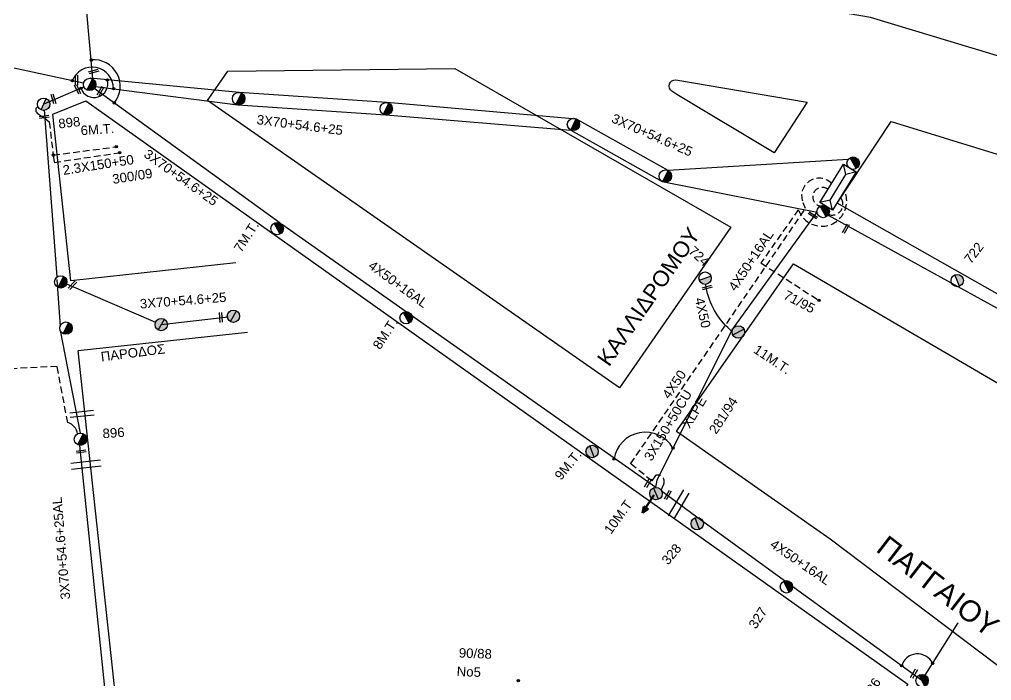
# Model space of a CAD drawing. Header units: millimetres. Extents: x 918 to 3138, y 719 to 1759.
# Drawn here: x 1103.3 to 1288.2, y 1408.4 to 1534.1 of the extents above; entities that cross this region are included whole.
import ezdxf

# ---------------------------------------------------------------- set-up
doc = ezdxf.new("R2010")
doc.units = ezdxf.units.MM
doc.header["$LTSCALE"] = 0.5
doc.linetypes.add('DASHED', pattern=[19.05, 12.7, -6.35])
for name, color, linetype in [('Άγνωστα', 7, 'Continuous'), ('Γυμνά εναέρια ΧΤ και ΦΟΠ (3Φ)   4x50+16AL', 7, 'Continuous'), ('Επίτονοι', 7, 'Continuous'), ('Επιγραφές - Σχήματα', 7, 'Continuous'), ('Καλώδια ΧΤ   3x150+50AL', 7, 'DASHED'), ('Καλώδια ΧΤ   3x150AL+50XLPE', 7, 'DASHED'), ('Μηχανική τομή', 7, 'Continuous'), ('Στύλος Ξύλινος', 7, 'Continuous'), ('Στύλος Ξύλινος @ 1', 7, 'Continuous'), ('Στύλος ΦΜ', 7, 'Continuous'), ('Στύλος ΦΜ @ 1', 7, 'Continuous'), ('Συνδέσεις', 7, 'Continuous'), ('Συνεστραμμένα ΧΤ   3x70+54.6+25 AL', 7, 'SYN_LINE'), ('Τομή', 7, 'Continuous'), ('Υποσταθμός εναέριος 2 στύλων', 7, 'Continuous'), ('Υποσταθμός πόλεως', 7, 'Continuous'), ('Υπόβαθρο ΔΕΗ', 7, 'Continuous')]:
    doc.layers.add(name, color=color, linetype=linetype)
doc.styles.add('arial', font='ARIAL.TTF')
doc.styles.get("Standard").update_dxf_attribs({"font": 'ARIAL.TTF'})
doc.linetypes.add('SYN_LINE', pattern='A,0.5,-0.0001,["/\\/\\/\\/",Standard,S=0.1,R=0,X=0,Y=-0.05],-0.25', length=0.7501)

# ---------------------------------------------------------------- blocks, each defined once
blk = doc.blocks.new('ΜΗΧΑΝΙΚΗ ΤΟΜΗ')
at = {"layer": 'Μηχανική τομή', "ltscale": 40}
for p, q in [((-1.89, 0.78), (1.89, 0.78)), ((1.89, 0), (-1.89, 0))]:
    blk.add_line(p, q, dxfattribs=at)
blk = doc.blocks.new('ΤΟΜΗ')
at = {"layer": 'Τομή', "ltscale": 40}
for p, q in [((-5.68, 0), (5.68, 0)), ((5.68, -2.33), (-5.68, -2.33))]:
    blk.add_line(p, q, dxfattribs=at)
blk = doc.blocks.new('ΥΠΑΡΧΩΝ ΤΣΙΜΕΝΤΕΝΙΟΣ ΣΤΥΛΟΣ')
at = {"layer": 'Στύλος ΦΜ'}
blk.add_hatch(color=7, dxfattribs=at).paths.add_polyline_path([(-1.29, -2.28, 0.574793), (2.62, 0, 0.268822), (1.3, 2.27)])
at = {"layer": 'Στύλος ΦΜ', "color": 7}
blk.add_line((-1.29, -2.28), (1.3, 2.27), dxfattribs=at)
blk.add_circle((0, 0), 2.62, dxfattribs=at)
at = {"layer": 'Στύλος ΦΜ', "flags": 4}
for tag, p in [('ΑΡΙΘΜΟΣ', (-4.68, 8.05)), ('ΤΥΠΟΣ', (-4.91, 3.03))]:
    blk.add_attdef(tag, p, '', height=4, dxfattribs=at)
blk = doc.blocks.new('ΥΠΑΡΧΩΝ ΞΥΛΙΝΟΣ ΣΤΥΛΟΣ')
at = {"layer": 'Στύλος Ξύλινος'}
h = blk.add_hatch(color=7, dxfattribs=at)
h.paths.add_polyline_path([(-2.62, 0, 0.270008), (-1.29, -2.28), (1.3, 2.27, 0.576266)])
h.paths.add_polyline_path([(-1.29, -2.28, 0.574793), (2.62, 0, 0.268822), (1.3, 2.27)])
at = {"layer": 'Στύλος Ξύλινος', "color": 7}
blk.add_line((-1.29, -2.28), (1.3, 2.27), dxfattribs=at)
blk.add_circle((0, 0), 2.62, dxfattribs=at)
at = {"layer": 'Στύλος Ξύλινος', "flags": 4}
for tag, p in [('ΑΡΙΘΜΟΣ', (-4.91, 8.6)), ('ΤΥΠΟΣ', (-4.85, 3.39))]:
    blk.add_attdef(tag, p, '', height=4, dxfattribs=at)
blk = doc.blocks.new('ΥΠΟΣΤΑΘΜΟΣ ΕΝΑΕΡΙΟΣ ΕΠΙ 2 ΣΤΥΛΩΝ')
at = {"layer": 'Υποσταθμός εναέριος 2 στύλων', "linetype": 'Continuous'}
for points in [[(-11.97, -2.11, 0.574793), (-8.45, -0.07, 0.268822), (-9.64, 1.98)], [(9.68, -2.15, 0.574793), (13.19, -0.1, 0.268822), (12.01, 1.95)]]:
    blk.add_hatch(color=256, dxfattribs=at).paths.add_polyline_path(points)
for p, q in [((-11.97, -2.11), (-9.64, 1.98)), ((9.68, -2.15), (12.01, 1.95))]:
    blk.add_line(p, q, dxfattribs=at)
for centre in [(-10.81, -0.07), (10.84, -0.1)]:
    blk.add_circle(centre, 2.36, dxfattribs=at)
at = {"layer": 'Υποσταθμός πόλεως', "linetype": 'Continuous', "ltscale": 40}
blk.add_lwpolyline([(-8.57, 2.82), (8.57, 2.82), (8.57, -2.82), (-8.57, -2.82)], close=True, dxfattribs=at)
for points in [[(-5.75, 0), (-8.57, 2.82)], [(-8.57, -2.82), (-5.75, 0)], [(-5.75, 0), (5.75, 0)], [(5.75, 0), (8.57, 2.82)], [(8.57, -2.82), (5.75, 0)]]:
    blk.add_lwpolyline(points, dxfattribs=at)
at = {"layer": 'Υποσταθμός εναέριος 2 στύλων', "ltscale": 40, "flags": 1}
for tag, p in [('ΜΕΤΑΣΧΗΜΑΤΙΣΜΟΣ', (14.09, 2.51)), ('ΙΣΧΥΣ', (14.07, -0.28)), ('ΑΡΙΘΜΟΣ', (14.19, -3))]:
    blk.add_attdef(tag, p, '', height=1.8, dxfattribs=at)
blk = doc.blocks.new('ΕΠΙΤΟΝΟΣ')
at = {"layer": 'Επίτονοι', "lineweight": 40, "ltscale": 40}
blk.add_hatch(color=256, dxfattribs=at).paths.add_polyline_path([(-1.13, 6.47), (0, 9.1), (1.13, 6.47)])
for p, q in [((-1.13, 6.47), (0, 9.1)), ((0, 9.1), (1.13, 6.47)), ((1.13, 6.47), (-1.13, 6.47)), ((-1.13, 6.47), (0, 6.47)), ((0, 6.47), (0, 0))]:
    blk.add_line(p, q, dxfattribs=at)
blk = doc.blocks.new('_ΣΥΝΔΕΣΗ')
at = {"layer": 'Συνδέσεις', "linetype": 'SYN_LINE', "ltscale": 40}
blk.add_hatch(color=256, dxfattribs=at).paths.add_polyline_path([(0.5, -0.01, 1), (-0.5, -0.01, 1)])
at = {"layer": 'Συνδέσεις'}
blk.add_circle((0, -0.01), 0.5, dxfattribs=at)

msp = doc.modelspace()

# ---------------------------------------------------------------- linework, layer by layer
at = {"layer": 'Άγνωστα', "color": 133, "ltscale": 40}
for points in [[(1224.36, 1445.12), (1224.59, 1446.52), (1238.88, 1475.08), (1255, 1497.5)], [(1114.58, 1456.63), (1114.55, 1456.65)]]:
    msp.add_lwpolyline(points, dxfattribs=at)
msp.add_lwpolyline([(1238.85, 1474.69), (1238.01, 1475.51, -0.165242), (1233.82, 1483.75, -1.154253)], format="xyb", dxfattribs=at)
at = {"layer": 'Άγνωστα', "color": 1, "linetype": 'SYN_LINE', "ltscale": 15}
msp.add_lwpolyline([(1274.97, 1408.38), (1281.82, 1419.38)], dxfattribs=at)
at = {"layer": 'Άγνωστα', "color": 2, "ltscale": 40}
msp.add_arc((1111.82, 1455.04), 2.48, 6.3631, 75.3453, dxfattribs=at)
at = {"layer": 'Γυμνά εναέρια ΧΤ και ΦΟΠ (3Φ)   4x50+16AL', "color": 173, "ltscale": 40}
msp.add_lwpolyline([(1115.47, 1522.01), (1067.11, 1532.41)], dxfattribs=at)
at = {"layer": 'Γυμνά εναέρια ΧΤ και ΦΟΠ (3Φ)   4x50+16AL', "color": 1, "linetype": 'DASHED', "ltscale": 0.2}
msp.add_lwpolyline([(1225.34, 1444.6), (1225.84, 1445.75, 0.66867), (1224.26, 1447.39), (1223.56, 1446.35), (1219.53, 1449.62), (1252.83, 1498.19), (1252.36, 1499.25, -0.833453), (1257.78, 1502.96)], format="xyb", dxfattribs=at)
at = {"layer": 'Γυμνά εναέρια ΧΤ και ΦΟΠ (3Φ)   4x50+16AL', "color": 133, "linetype": 'DASHED', "ltscale": 0.2}
msp.add_lwpolyline([(1260.21, 1501.53, -1.04382), (1251.44, 1497.95), (1244.32, 1487.82), (1255.35, 1480.71)], format="xyb", dxfattribs=at)
at = {"layer": 'Γυμνά εναέρια ΧΤ και ΦΟΠ (3Φ)   4x50+16AL', "color": 30, "linetype": 'DASHED', "ltscale": 0.2}
msp.add_lwpolyline([(1259.44, 1500.29, -0.761643), (1257.2, 1497.03)], format="xyb", dxfattribs=at)
at = {"layer": 'Γυμνά εναέρια ΧΤ και ΦΟΠ (3Φ)   4x50+16AL', "color": 30, "ltscale": 40}
msp.add_lwpolyline([(1257.13, 1496.92), (1303.81, 1471.2), (1378.15, 1428.33)], dxfattribs=at)
at = {"layer": 'Γυμνά εναέρια ΧΤ και ΦΟΠ (3Φ)   4x50+16AL', "color": 133, "ltscale": 40}
msp.add_lwpolyline([(1224.36, 1445.12), (1153.09, 1495.22)], dxfattribs=at)
at = {"layer": 'Γυμνά εναέρια ΧΤ και ΦΟΠ (3Φ)   4x50+16AL', "color": 1, "linetype": 'Continuous', "ltscale": 0.2}
msp.add_lwpolyline([(1274.97, 1408.38), (1232.15, 1439.49), (1225.44, 1444.42)], dxfattribs=at)
at = {"layer": 'Επιγραφές - Σχήματα', "ltscale": 0.2}
for centre, radius, start, end in [((1117.39, 1521.44), 5.03, 320.603, 95.3557), ((1117.08, 1521.01), 4.06, 359.3022, 158.7742), ((1117.43, 1521.94), 2.64, 199.5488, 15.3954), ((1222.34, 1449.58), 6.04, 30.0888, 170.6791), ((1274.13, 1410.29), 3.16, 25.1277, 164.7294)]:
    msp.add_arc(centre, radius, start, end, dxfattribs=at)
at = {"layer": 'Επιγραφές - Σχήματα', "color": 7, "linetype": 'DASHED', "ltscale": 0.2}
msp.add_arc((1255.98, 1500.39), 1.79, 52.419, 258.0095, dxfattribs=at)
at = {"layer": 'Καλώδια ΧΤ   3x150+50AL', "color": 2, "linetype": 'DASHED', "ltscale": 0.2}
for points in [[(1108.11, 1515.33), (1108.93, 1514.67), (1109.68, 1508.33), (1121.67, 1509.91)], [(1109.68, 1508.33), (1109.88, 1506.95), (1122.3, 1508.79)]]:
    msp.add_lwpolyline(points, dxfattribs=at)
at = {"layer": 'Καλώδια ΧΤ   3x150AL+50XLPE', "color": 2, "ltscale": 0.2}
msp.add_lwpolyline([(1112.45, 1457.44), (1110.41, 1468.14), (1077.07, 1466.51), (1077.58, 1461.04), (1075.65, 1460.36)], dxfattribs=at)
at = {"layer": 'Συνεστραμμένα ΧΤ   3x70+54.6+25 AL', "color": 133, "ltscale": 20}
for points in [[(1108.73, 1612.11), (1112.97, 1569.36), (1117.14, 1522.84)], [(1152.84, 1495.39), (1152.84, 1495.39), (1116.77, 1521.51)]]:
    msp.add_lwpolyline(points, dxfattribs=at)
at = {"layer": 'Συνεστραμμένα ΧΤ   3x70+54.6+25 AL', "color": 2, "ltscale": 20}
for points in [[(1260.92, 1507.5), (1226.66, 1505.39), (1209.24, 1515.2), (1173.15, 1518.33), (1145.05, 1520.26), (1116.73, 1522.95)], [(1107.95, 1516.97), (1110.39, 1485.15)], [(1112.23, 1483.85), (1129.16, 1476.56)], [(1111.02, 1474.97), (1114.78, 1455.46)]]:
    msp.add_lwpolyline(points, dxfattribs=at)
at = {"layer": 'Συνεστραμμένα ΧΤ   3x70+54.6+25 AL', "color": 2, "ltscale": 10}
for points in [[(1115.54, 1521.32), (1107.87, 1518.01)], [(1110.38, 1484.65), (1110.98, 1475.76)]]:
    msp.add_lwpolyline(points, dxfattribs=at)
at = {"layer": 'Συνεστραμμένα ΧΤ   3x70+54.6+25 AL', "color": 173, "ltscale": 20}
msp.add_lwpolyline([(1117.73, 1521.4), (1144.82, 1517.91), (1172.96, 1515.98), (1208.15, 1513.11), (1225.56, 1503.3), (1255, 1497.5)], dxfattribs=at)
at = {"layer": 'Συνεστραμμένα ΧΤ   3x70+54.6+25 AL', "color": 2, "ltscale": 20}
msp.add_lwpolyline([(1106.78, 1517.56), (1106.78, 1517.56, 0.579168), (1106.62, 1516.34, 0.024041), (1107.96, 1515.42)], format="xyb", dxfattribs=at)
at = {"layer": 'Συνεστραμμένα ΧΤ   3x70+54.6+25 AL', "color": 2, "ltscale": 15}
msp.add_lwpolyline([(1130.25, 1476.09), (1142.99, 1477.57)], dxfattribs=at)
at = {"layer": 'Συνεστραμμένα ΧΤ   3x70+54.6+25 AL', "color": 6, "ltscale": 20}
msp.add_lwpolyline([(1114.7, 1453.12), (1119.98, 1401.54)], dxfattribs=at)
at = {"layer": 'Υπόβαθρο ΔΕΗ'}
for p, q in [((1144.41, 1487.84), (1113.02, 1484.44)), ((1146.64, 1474.6), (1114.46, 1471.12))]:
    msp.add_line(p, q, dxfattribs=at)
for points in [[(1521.63, 1464.6), (1491.17, 1469.35), (1471.16, 1473.35), (1458.45, 1476.97), (1406.72, 1492.19), (1321.27, 1517.28), (1288.51, 1527.47), (1265.19, 1534.53), (1211.62, 1543.74), (1155.05, 1542.43), (1106.6, 1541.66), (1099.85, 1602.77), (1090.49, 1682.38)], [(1139.03, 1518.75), (1142.88, 1524.32), (1186.09, 1524.78), (1238.58, 1494.65), (1217.44, 1464.06), (1139.03, 1518.75)], [(1109.6, 1516.13), (1115.88, 1518.67), (1272.27, 1407.72), (1265.81, 1398.45), (1170.58, 1389.79), (1123.71, 1385.64), (1114.46, 1471.12)], [(1113.02, 1484.44), (1109.6, 1516.13)], [(1258.8, 1499.21), (1269.11, 1514.72), (1352.27, 1489.08), (1331.7, 1457.9), (1258.8, 1499.21)], [(1228.45, 1456.06), (1250.53, 1487.62), (1363.72, 1421.61), (1335.48, 1373.78), (1317.33, 1390.15), (1257.48, 1435.3), (1228.24, 1455.75), (1228.45, 1456.06)]]:
    msp.add_lwpolyline(points, dxfattribs=at)
msp.add_lwpolyline([(1228.15, 1522.64), (1253.11, 1518.42), (1246.86, 1508.77), (1228.33, 1519.88), (1227.39, 1520.49, -0.78872), (1228.15, 1522.64, -0.019286)], format="xyb", dxfattribs=at)

# ---------------------------------------------------------------- block references
at = {"layer": 'Επίτονοι', "xscale": 0.4499999999997488, "yscale": 0.4499999999997488, "zscale": 0.4499999999997488, "rotation": 147.5678730444713}
msp.add_blockref('ΕΠΙΤΟΝΟΣ', (1224.02, 1443.73), dxfattribs=at)
at = {"layer": 'Μηχανική τομή'}
for p, xscale, yscale, zscale, rotation in [((1117.32, 1524.42), 0.4999999999999996, 0.4999999999999996, 0.4999999999999996, 195.143953790395), ((1114.31, 1522.59), 0.4999999999999996, 0.4999999999999996, 0.4999999999999996, 90.11911301448443), ((1114.49, 1520.93), 0.4999999999999996, 0.4999999999999996, 0.4999999999999996, 115.4223006976618), ((1118.52, 1520.61), 0.4999999999999996, 0.4999999999999996, 0.4999999999999996, 240.1289722383685), ((1109.92, 1519.08), 0.4999999999999996, 0.4999999999999996, 0.4999999999999996, 107.4466706018714), ((1107.92, 1515.81), 0.4999999999999996, 0.4999999999999996, 0.4999999999999996, 188.6150220215095), ((1254.31, 1497.04), 0.4999999999999994, 0.4999999999999994, 0.4999999999999994, 145.821922469074), ((1260.3, 1494.46), 0.4999999999999998, 0.4999999999999998, 0.4999999999999998, 240.3999436640924), ((1113.21, 1483.73), 0.5, 0.5, 0.5, 226.1803526401977), ((1234.04, 1483.33), 0.4999999999999994, 0.4999999999999994, 0.4999999999999994, 194.8618064563721), ((1141.38, 1477.45), 0.5, 0.5, 0.5, 273.8024657016215), ((1114.98, 1452.15), 0.4999999999999996, 0.4999999999999996, 0.4999999999999996, 188.6150220215095), ((1222.67, 1446.05), 0.4999999999999996, 0.4999999999999996, 0.4999999999999996, 240.1289722383685), ((1226.43, 1443.79), 0.4999999999999996, 0.4999999999999996, 0.4999999999999996, 240.1289722383685), ((1273.28, 1409.81), 0.4999999999999996, 0.4999999999999996, 0.4999999999999996, 240.1289722383685)]:
    msp.add_blockref('ΜΗΧΑΝΙΚΗ ΤΟΜΗ', p, dxfattribs=dict(at, xscale=xscale, yscale=yscale, zscale=zscale, rotation=rotation))
at = {"layer": 'Στύλος Ξύλινος @ 1', "ltscale": 40, "xscale": 0.4499999999998181, "yscale": 0.4499999999998181, "zscale": 0.4499999999998181}
for p in [(1143.96, 1477.68), (1130.24, 1476.09)]:
    msp.add_blockref('ΥΠΑΡΧΩΝ ΞΥΛΙΝΟΣ ΣΤΥΛΟΣ', p, dxfattribs=at)
at = {"layer": 'Στύλος Ξύλινος @ 1', "ltscale": 40}
ref = msp.add_blockref('ΥΠΑΡΧΩΝ ΞΥΛΙΝΟΣ ΣΤΥΛΟΣ', (1240.03, 1474.69), dxfattribs=dict(at, xscale=0.4499999999998181, yscale=0.4499999999998181, zscale=0.4499999999998181, rotation=326.3056984877854))
ref.add_attrib('ΤΥΠΟΣ', '11M.T.', (1242.76, 1470.88), dxfattribs={"layer": 'Στύλος Ξύλινος', "height": 1.8, "rotation": 326.3057, "flags": 4})
ref = msp.add_blockref('ΥΠΑΡΧΩΝ ΞΥΛΙΝΟΣ ΣΤΥΛΟΣ', (1212.2, 1451.95), dxfattribs=dict(at, xscale=0.449999999999818, yscale=0.449999999999818, zscale=0.449999999999818, rotation=50.84741721594858))
ref.add_attrib('ΤΥΠΟΣ', '9M.T.', (1206.3, 1446.36), dxfattribs={"layer": 'Στύλος Ξύλινος', "height": 1.8, "rotation": 50.8474, "flags": 4})
ref = msp.add_blockref('ΥΠΑΡΧΩΝ ΞΥΛΙΝΟΣ ΣΤΥΛΟΣ', (1224.36, 1443.94), dxfattribs=dict(at, xscale=0.4499999999998181, yscale=0.4499999999998181, zscale=0.4499999999998181, rotation=54.02467894969507))
ref.add_attrib('ΤΥΠΟΣ', '10M.T', (1215.79, 1436.08), dxfattribs={"layer": 'Στύλος Ξύλινος', "height": 1.8, "rotation": 54.0247, "flags": 4})
ref = msp.add_blockref('ΥΠΑΡΧΩΝ ΞΥΛΙΝΟΣ ΣΤΥΛΟΣ', (1232.21, 1438.22), dxfattribs=dict(at, xscale=0.4499999999998181, yscale=0.4499999999998181, zscale=0.4499999999998181, rotation=50.25634946672639))
ref.add_attrib('ΤΥΠΟΣ', '328', (1226.65, 1430.24), dxfattribs={"layer": 'Στύλος Ξύλινος', "height": 1.8, "rotation": 50.2563, "flags": 4})
at = {"layer": 'Στύλος ΦΜ @ 1', "ltscale": 40}
ref = msp.add_blockref('ΥΠΑΡΧΩΝ ΤΣΙΜΕΝΤΕΝΙΟΣ ΣΤΥΛΟΣ', (1116.62, 1521.78), dxfattribs=dict(at, xscale=0.449999999999818, yscale=0.449999999999818, zscale=0.449999999999818, rotation=3.833824537449723))
ref.add_attrib('ΤΥΠΟΣ', '6Μ.Τ.', (1114.96, 1512.11), dxfattribs={"layer": 'Στύλος ΦΜ', "height": 1.8, "rotation": 3.8338, "flags": 4})
at = {"layer": 'Στύλος ΦΜ @ 1', "ltscale": 40, "xscale": 0.449999999999818, "yscale": 0.449999999999818, "zscale": 0.449999999999818, "rotation": 3.833824537449723}
for p in [(1144.97, 1519.08), (1173.04, 1517.16), (1208.66, 1514.17), (1226.14, 1504.33), (1111.11, 1484.21), (1112.11, 1475.43)]:
    msp.add_blockref('ΥΠΑΡΧΩΝ ΤΣΙΜΕΝΤΕΝΙΟΣ ΣΤΥΛΟΣ', p, dxfattribs=at)
at = {"layer": 'Στύλος ΦΜ @ 1', "ltscale": 40}
ref = msp.add_blockref('ΥΠΑΡΧΩΝ ΤΣΙΜΕΝΤΕΝΙΟΣ ΣΤΥΛΟΣ', (1107.86, 1518.01), dxfattribs=dict(at, xscale=0.4499999999998181, yscale=0.4499999999998181, zscale=0.4499999999998181, rotation=6.528506663026866))
ref.add_attrib('ΤΥΠΟΣ', '898', (1110.76, 1513.4), dxfattribs={"layer": 'Στύλος ΦΜ', "height": 1.8, "rotation": 6.5285, "flags": 4})
ref = msp.add_blockref('ΥΠΑΡΧΩΝ ΤΣΙΜΕΝΤΕΝΙΟΣ ΣΤΥΛΟΣ', (1152.29, 1494.35), dxfattribs=dict(at, xscale=0.4499999999998181, yscale=0.4499999999998181, zscale=0.4499999999998181, rotation=57.20825518711334))
ref.add_attrib('ΤΥΠΟΣ', '7M.T.', (1145.45, 1489.68), dxfattribs={"layer": 'Στύλος ΦΜ', "height": 1.8, "rotation": 57.2083, "flags": 4})
ref = msp.add_blockref('ΥΠΑΡΧΩΝ ΤΣΙΜΕΝΤΕΝΙΟΣ ΣΤΥΛΟΣ', (1233.7, 1484.93), dxfattribs=dict(at, xscale=0.449999999999818, yscale=0.449999999999818, zscale=0.449999999999818, rotation=316.975046965647))
ref.add_attrib('ΤΥΠΟΣ', '724', (1230.42, 1489.88), dxfattribs={"layer": 'Στύλος ΦΜ', "height": 1.8, "rotation": 316.975, "flags": 4})
ref = msp.add_blockref('ΥΠΑΡΧΩΝ ΤΣΙΜΕΝΤΕΝΙΟΣ ΣΤΥΛΟΣ', (1281.67, 1484.46), dxfattribs=dict(at, xscale=0.449999999999818, yscale=0.449999999999818, zscale=0.449999999999818, rotation=52.33487824996366))
ref.add_attrib('ΤΥΠΟΣ', '722', (1284.26, 1487.53), dxfattribs={"layer": 'Στύλος ΦΜ', "height": 1.8, "rotation": 52.3349, "flags": 4})
ref = msp.add_blockref('ΥΠΑΡΧΩΝ ΤΣΙΜΕΝΤΕΝΙΟΣ ΣΤΥΛΟΣ', (1176.83, 1477.39), dxfattribs=dict(at, xscale=0.4499999999998181, yscale=0.4499999999998181, zscale=0.4499999999998181, rotation=57.20825518711334))
ref.add_attrib('ΤΥΠΟΣ', '8M.T.', (1171.87, 1471.19), dxfattribs={"layer": 'Στύλος ΦΜ', "height": 1.8, "rotation": 57.2083, "flags": 4})
ref = msp.add_blockref('ΥΠΑΡΧΩΝ ΤΣΙΜΕΝΤΕΝΙΟΣ ΣΤΥΛΟΣ', (1114.86, 1454.28), dxfattribs=dict(at, xscale=0.449999999999818, yscale=0.449999999999818, zscale=0.449999999999818, rotation=3.833824537449723))
ref.add_attrib('ΤΥΠΟΣ', '896', (1119.13, 1454.47), dxfattribs={"layer": 'Στύλος ΦΜ', "height": 1.8, "rotation": 3.8338, "flags": 4})
ref = msp.add_blockref('ΥΠΑΡΧΩΝ ΤΣΙΜΕΝΤΕΝΙΟΣ ΣΤΥΛΟΣ', (1249.18, 1426.21), dxfattribs=dict(at, xscale=0.4499999999998181, yscale=0.4499999999998181, zscale=0.4499999999998181, rotation=57.20825518711334))
ref.add_attrib('ΤΥΠΟΣ', '327', (1243.36, 1418.05), dxfattribs={"layer": 'Στύλος ΦΜ', "height": 1.8, "rotation": 57.2083, "flags": 4})
ref = msp.add_blockref('ΥΠΑΡΧΩΝ ΤΣΙΜΕΝΤΕΝΙΟΣ ΣΤΥΛΟΣ', (1274.98, 1408.36), dxfattribs=dict(at, xscale=0.4499999999998181, yscale=0.4499999999998181, zscale=0.4499999999998181, rotation=57.20825518711334))
ref.add_attrib('ΤΥΠΟΣ', '326', (1264.99, 1404.6), dxfattribs={"layer": 'Στύλος ΦΜ', "height": 1.8, "rotation": 57.2083, "flags": 4})
at = {"layer": 'Συνδέσεις', "xscale": 0.4500000000000455, "yscale": 0.4500000000000455, "zscale": 0.4500000000000455}
for p in [(1116.94, 1526.45), (1113.32, 1522.48), (1119.98, 1522.65), (1114.94, 1521.06), (1121.16, 1520.96), (1121.3, 1518.25), (1121.69, 1509.92), (1109.7, 1508.33), (1122.32, 1508.79), (1255.36, 1480.71), (1227.57, 1452.61), (1216.38, 1450.56), (1271.09, 1411.21), (1277, 1411.64), (1198.16, 1408.38)]:
    msp.add_blockref('_ΣΥΝΔΕΣΗ', p, dxfattribs=at)
at = {"layer": 'Τομή'}
for p, xscale, yscale, zscale, rotation in [((1115.1, 1459.57), 0.4013928275586687, 0.4013928275586687, 0.4013928275586687, 6.345076586097208), ((1115.85, 1450.03), 0.5, 0.5, 0.5, 6.345076586097208), ((1228.2, 1442.19), 0.4999999999999998, 0.4999999999999998, 0.4999999999999998, 59.77308381662336)]:
    msp.add_blockref('ΤΟΜΗ', p, dxfattribs=dict(at, xscale=xscale, yscale=yscale, zscale=zscale, rotation=rotation))
at = {"layer": 'Υποσταθμός εναέριος 2 στύλων', "xscale": 0.5, "yscale": 0.5, "zscale": 0.5, "rotation": 58.32727376973651}
msp.add_blockref('ΥΠΟΣΤΑΘΜΟΣ ΕΝΑΕΡΙΟΣ ΕΠΙ 2 ΣΤΥΛΩΝ', (1258.98, 1502.22), dxfattribs=at)

# ---------------------------------------------------------------- texts
at = {"layer": 'Άγνωστα', "ltscale": 40, "char_height": 1.8, "width": 17.1868, "attachment_point": 1, "style": 'arial'}
for s, insert, rotation in [('4X50', (1233.47, 1481.42), 283.234), ('4X50', (1225.41, 1462.81), 55.4978), ('3X150+50CU\\P             XLPE', (1221.97, 1450.9), 59.0268)]:
    msp.add_mtext(s, dxfattribs=dict(at, insert=insert, rotation=rotation))
at = {"layer": 'Γυμνά εναέρια ΧΤ και ΦΟΠ (3Φ)   4x50+16AL', "ltscale": 40, "char_height": 1.8, "width": 17.1868, "attachment_point": 1, "style": 'arial'}
for insert, rotation in [((1238.01, 1483.3), 56.3413), ((1170.53, 1488.4), 323.8915), ((1246.92, 1435.38), 325.61)]:
    msp.add_mtext('4X50+16AL', dxfattribs=dict(at, insert=insert, rotation=rotation))
at = {"layer": 'Επιγραφές - Σχήματα', "ltscale": 40, "char_height": 1.8, "width": 17.1868, "attachment_point": 1, "style": 'arial'}
for s, insert, rotation in [('300/09', (1120.8, 1504.63), 8.8614), ('71/95', (1249.3, 1482.71), 332.1152), ('281/94', (1234.31, 1456.09), 56.837), ('90/88', (1186.89, 1414.57), 357.6609), ('Νο5', (1186.49, 1411.05), 357.6609)]:
    msp.add_mtext(s, dxfattribs=dict(at, insert=insert, rotation=rotation))
at = {"layer": 'Επιγραφές - Σχήματα', "insert": (1212.96, 1469.64), "char_height": 3, "width": 15.1545, "attachment_point": 1, "rotation": 55.2772}
msp.add_mtext('ΚΑΛΛΙΔΡΟΜΟΥ', dxfattribs=at)
at = {"layer": 'Επιγραφές - Σχήματα', "width": 90.8081, "attachment_point": 1, "style": 'arial'}
for s, insert, char_height, rotation in [('{\\fArial|b0|i0|c204|p34;П}APOΔOΣ', (1118.63, 1470.86), 1.8, 7.2495), ('ΠΑΓΓΑΙΟΥ', (1268.44, 1436.26), 4, 322.3093)]:
    msp.add_mtext(s, dxfattribs=dict(at, insert=insert, char_height=char_height, rotation=rotation))
at = {"layer": 'Καλώδια ΧΤ   3x150+50AL', "ltscale": 40, "insert": (1111.37, 1506.33), "char_height": 1.8, "width": 17.1868, "attachment_point": 1, "rotation": 8.8614, "style": 'arial'}
msp.add_mtext('2.3X150+50', dxfattribs=at)
at = {"layer": 'Συνεστραμμένα ΧΤ   3x70+54.6+25 AL', "ltscale": 40, "char_height": 1.8, "width": 17.1868, "attachment_point": 1, "style": 'arial'}
for insert, rotation in [((1148.53, 1516.02), 352.6632), ((1216.45, 1516.3), 336.3132), ((1127.8, 1509.59), 324.6383), ((1126.1, 1480.92), 4.5737)]:
    msp.add_mtext('3X70+54.6+25', dxfattribs=dict(at, insert=insert, rotation=rotation))
at = {"layer": 'Συνεστραμμένα ΧΤ   3x70+54.6+25 AL', "ltscale": 20, "insert": (1111.13, 1423.72), "char_height": 1.8, "width": 17.1868, "attachment_point": 1, "rotation": 94.8315, "style": 'arial'}
msp.add_mtext('3X70+54.6+25AL', dxfattribs=at)

doc.saveas('drawing.dxf')
